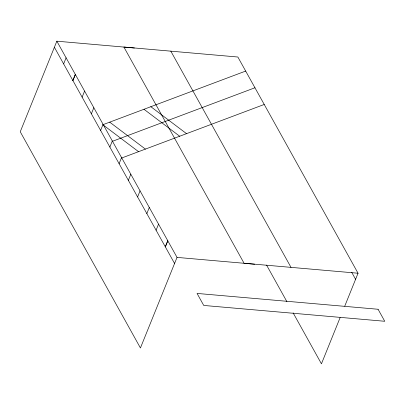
<?xml version="1.0" encoding="UTF-8"?>
<svg xmlns="http://www.w3.org/2000/svg" width="405" height="405" viewBox="0 0 405 405"><rect width="100%" height="100%" fill="white"/><g stroke="black" fill="none" stroke-linecap="round" stroke-linejoin="round"><path stroke-width="0.61" d="M56.847 41.188L20.25 131.772L140.429 347.976L177.031 257.393L56.847 41.188L134.419 47.992M63.636 63.899L66.091 57.819M82.129 97.165L84.584 91.079M91.373 113.795L93.828 107.71M100.617 130.425L103.072 124.345M109.861 147.055L112.317 140.975M119.105 163.691L121.561 157.606M128.35 180.321L130.805 174.236M137.594 196.952L140.049 190.866M146.843 213.582L149.293 207.497M156.087 230.212L158.542 224.132M340.134 317.566L321.443 363.811L293.114 312.847M344.751 306.145L358.045 273.228L237.862 57.024L123.889 47.051L244.073 263.26L358.045 273.228M245.673 71.078L102.845 124.725L138.556 151.673M112.489 141.284L254.953 87.769M121.768 157.98L264.232 104.465M177.031 257.393L254.598 264.202M150.827 106.702L186.533 133.65M143.972 109.274L179.678 136.227M109.699 122.148L145.41 149.101M351.712 272.332L355.59 279.308M170.819 51.157L291.003 267.366M266.571 265.098L286.851 301.578M54.391 47.269L174.57 263.473M75.34 74.449L72.885 80.534L75.34 74.449M167.786 240.762L165.331 246.842L167.786 240.762M378.073 309.263L197.058 293.428L203.735 305.441L384.75 321.276L378.073 309.263"/></g></svg>
